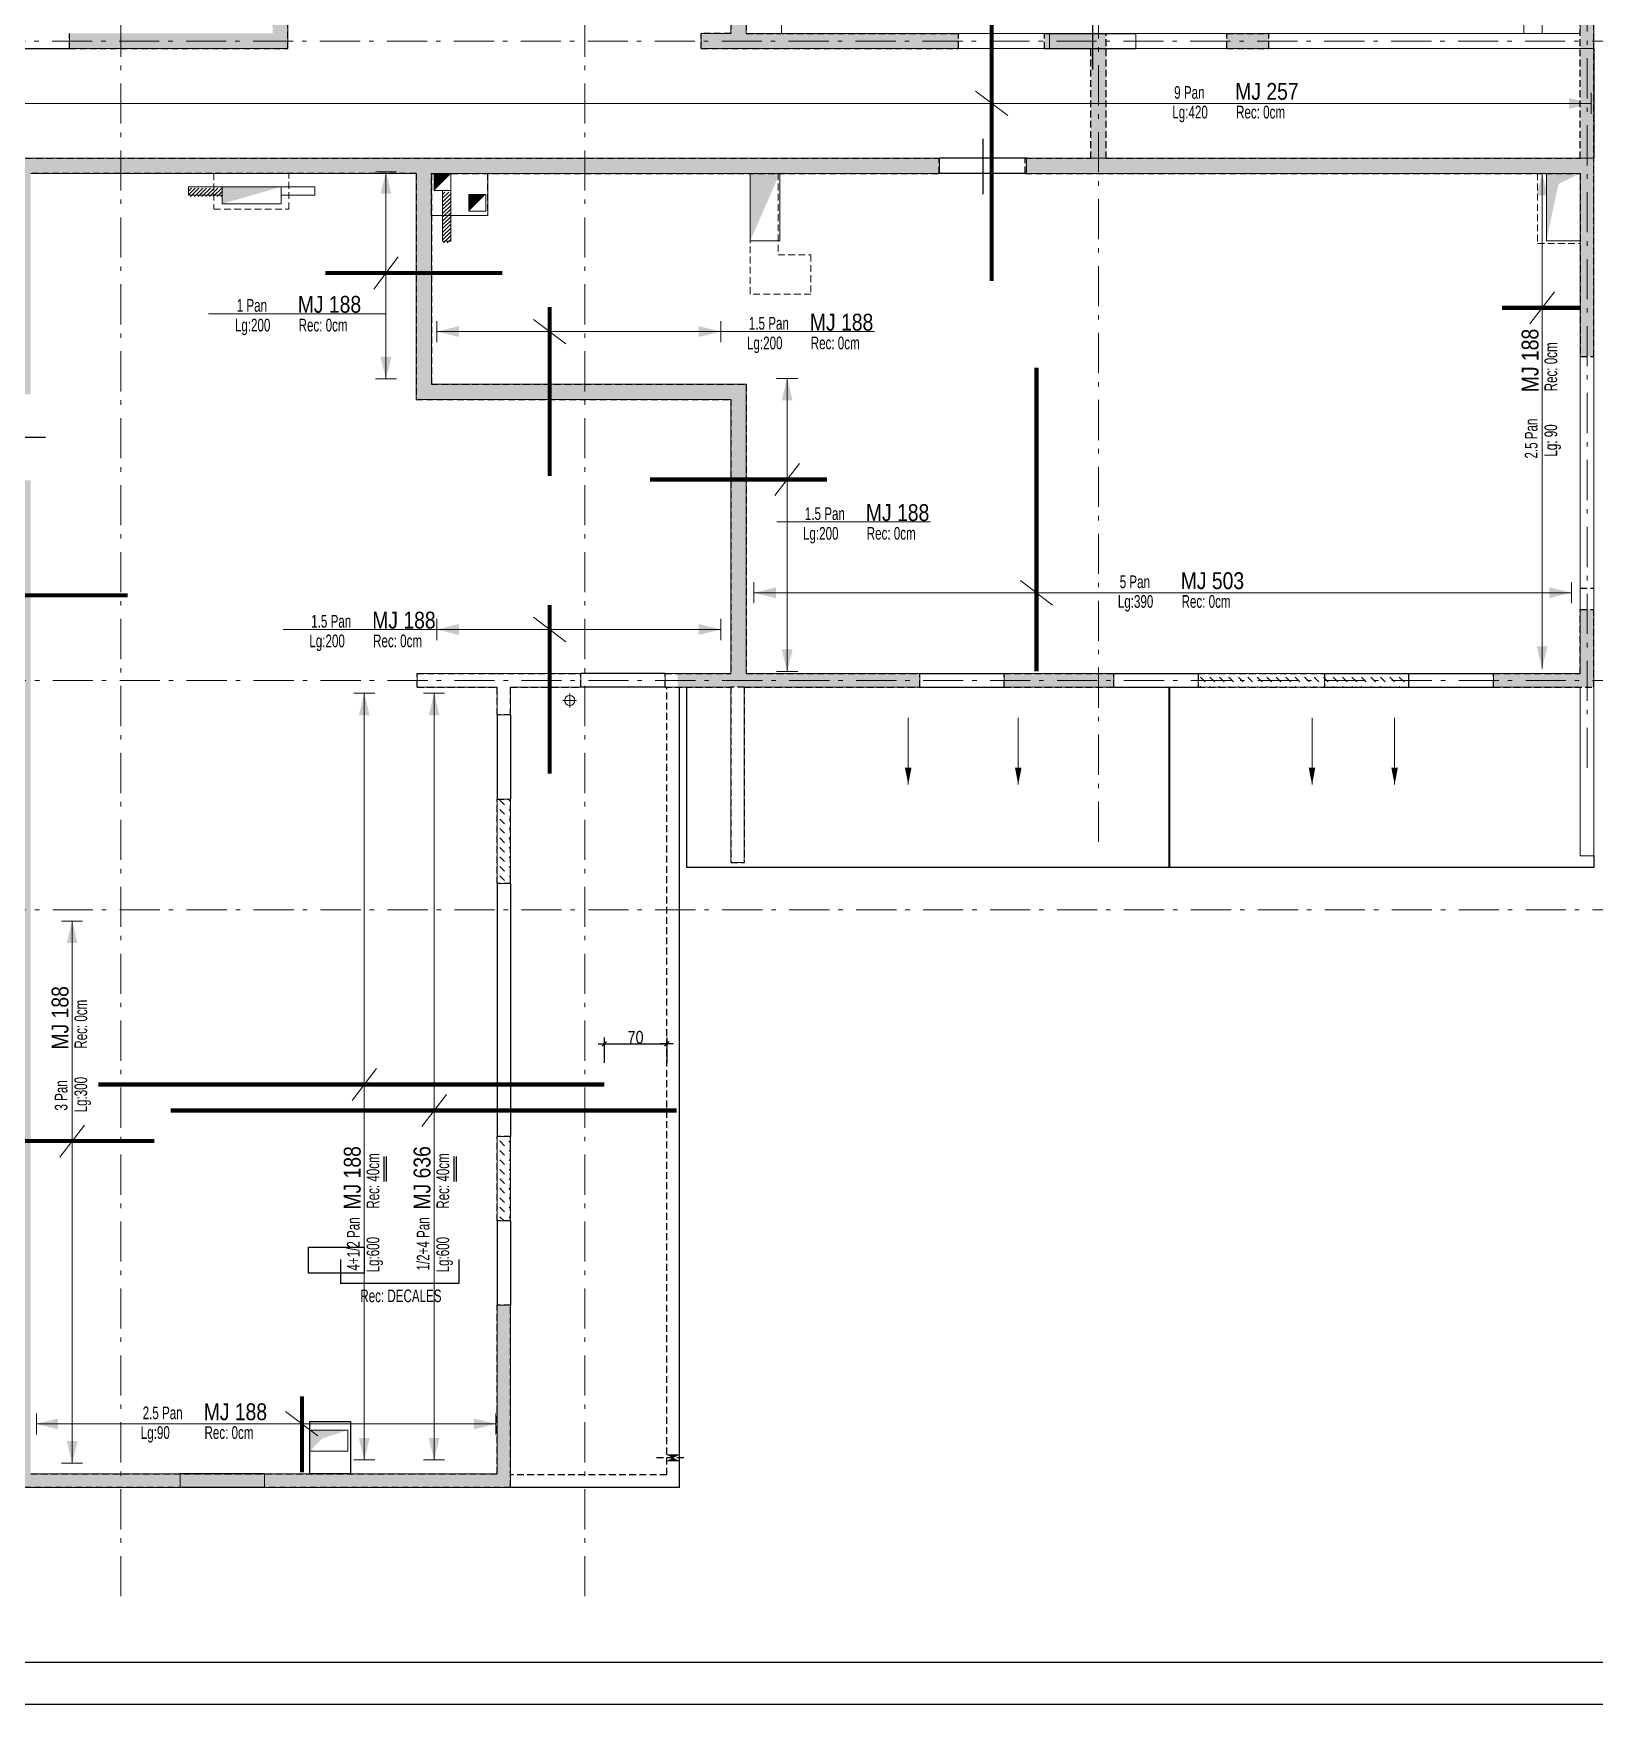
# Model space of a CAD drawing. Header units: centimetres. Extents: x 24964 to 31264, y 7749 to 11949.
# Drawn here: x 26623 to 28473, y 7749 to 9731 of the extents above; entities that cross this region are included whole.
import ezdxf

# ---------------------------------------------------------------- set-up
doc = ezdxf.new("R2010")
doc.units = ezdxf.units.CM
doc.header["$LTSCALE"] = 12.7
doc.header["$PDMODE"] = 1
doc.header["$PDSIZE"] = -2
for name, pattern in [('CACHE', [9.525, 6.35, -3.175]), ('CACHEX2', [19.05, 12.7, -6.35]), ('Style de ligne -6', [2.08328, 1.25, -0.41656, 0.13886, -0.27786])]:
    doc.linetypes.add(name, pattern=pattern)
doc.layers.get('0').update_dxf_attribs({"lineweight": 5})
for name, color, linetype in [('01_ARMA_INF', 50, 'Continuous'), ('01_cote_gen', 4, 'Continuous'), ('01_linteaux', 2, 'Continuous'), ('01_murs_sup', 2, 'CACHEX2'), ('01_texte', 230, 'Continuous'), ('AA_COTES', 2, 'Continuous'), ('prlm-GT', 242, 'Continuous')]:
    doc.layers.add(name, color=color, linetype=linetype)
for name, color, linetype, lineweight in [('01_murs_coup', 5, 'Continuous', 60), ('01_résv', 32, 'Continuous', 9), ('_GAZELEC-RESERVATION 2', 6, 'Continuous', 18), ('B Général', 7, 'Continuous', 5)]:
    doc.layers.add(name, color=color, linetype=linetype, lineweight=lineweight)
doc.styles.add('PATIO', font='ARIALN.TTF')
doc.styles.add('STYLE2', font='ARIALN.TTF')
doc.dimstyles.new('JB50', dxfattribs={"dimscale": 0.1, "dimtxt": 150, "dimasz": 15, "dimexe": 0.1, "dimexo": 0.1, "dimgap": 0.09, "dimtad": 1, "dimdec": 1, "dimdsep": 46, "dimtxsty": 'STYLE2', "dimblk1": 'BOND_G', "dimblk2": 'BOND_D', "dimsah": 1, "dimcen": 1.5, "dimdle": 0.01, "dimse1": 1, "dimse2": 1, "dimclrd": 4, "dimclre": 2, "dimclrt": 6, "dimazin": 2, "dimtfac": 2.333333, "dimtdec": 1, "dimtix": 1, "dimtmove": 2, "dimatfit": 3, "dimldrblk": 'BOND_G', "dimfxl": 1, "dimtolj": 1, "dimtzin": 0, "dimarcsym": 0})
pattern_1 = [(135, (22264.4976, 1463.59), (-11.22532, 9e-16), [7.9375, -7.9375])]

# ---------------------------------------------------------------- blocks, each defined once
blk = doc.blocks.new('BOND_G')
at = {"layer": 'AA_COTES', "color": 0}
for p, q in [((0, -5), (0, 15)), ((5, 0), (-5, 0)), ((1.8, 1.8), (-1.8, -1.8))]:
    blk.add_line(p, q, dxfattribs=at)
blk = doc.blocks.new('BOND_D')
at = {"layer": 'AA_COTES', "color": 0}
for p, q in [((5, 0), (-5, 0)), ((-1.8, -1.8), (1.8, 1.8)), ((0, 5), (0, -15))]:
    blk.add_line(p, q, dxfattribs=at)
blk = doc.blocks.new('*D3016')
at = {"color": 4, "lineweight": -2, "ltscale": 2, "transparency": 16777216}
blk.add_line((27301, 8532.8), (27372, 8532.8), dxfattribs=at)
at = {"layer": 'Defpoints', "color": 0, "ltscale": 2, "transparency": 16777216}
for p in [(27373.5, 8532.8), (27373.5, 8508.3), (27299.5, 8484.6)]:
    blk.add_point(p, dxfattribs=at)
at = {"color": 4, "lineweight": -2, "ltscale": 2, "transparency": 16777216, "xscale": 1.5, "yscale": 1.5, "zscale": 1.5, "rotation": 180}
blk.add_blockref('BOND_G', (27299.5, 8532.8), dxfattribs=at)
at = {"color": 4, "lineweight": -2, "ltscale": 2, "transparency": 16777216, "xscale": 1.5, "yscale": 1.5, "zscale": 1.5}
blk.add_blockref('BOND_D', (27373.5, 8532.8), dxfattribs=at)
at = {"color": 6, "ltscale": 2, "transparency": 16777216, "insert": (27336.5, 8540.5), "char_height": 15, "attachment_point": 5, "style": 'STYLE2'}
blk.add_mtext('\\A1;70', dxfattribs=at)

msp = doc.modelspace()

# ---------------------------------------------------------------- hatches: boundary and pattern name
at = {"layer": '01_linteaux'}
h = msp.add_hatch(dxfattribs=at)
h.set_pattern_fill('DASH', color=256, scale=2.5, angle=135)
h.set_pattern_definition(pattern_1)
h.paths.add_polyline_path([(26889.02, 10918.87), (26889.02, 10925.93), (26888.86, 10934.88, 0.0587084), (26600.93, 10890.72), (26605.81, 10875.47, -0.0191623), (26697.46, 10896.99), (26697.46, 10055.94), (26906.46, 10055.94), (26906.46, 9730.89), (26665.46, 9730.89), (26665.46, 9712.89), (26924.46, 9712.89), (26924.46, 9760.89), (27099.46, 9760.89), (27099.46, 9963.89), (27264.46, 9963.89), (27264.46, 9760.89), (27284.46, 9760.89), (27284.46, 9985.89), (27264.46, 9985.89), (27264.46, 9979.89), (26924.46, 9979.89), (26924.46, 10319.89), (27264.46, 10319.89), (27264.46, 10118.89), (27299.46, 10118.89), (27299.46, 10138.89), (27284.46, 10138.89), (27284.46, 10339.89), (26906.46, 10339.89), (26906.46, 10073.94), (26717.46, 10073.94), (26717.46, 10900.71, -0.0351438)])
h.paths.add_polyline_path([(26997.46, 9959.89), (26997.46, 9780.89), (26924.46, 9780.89), (26924.46, 9959.89)], flags=16)
h.paths.add_polyline_path([(27079.46, 9959.89), (27079.46, 9780.89), (27015.46, 9780.89), (27015.46, 9959.89)], flags=16)
h = msp.add_hatch(dxfattribs=at)
h.set_pattern_fill('DASH', color=256, scale=2.5, angle=135)
h.set_pattern_definition(pattern_1)
h.paths.add_polyline_path([(27578.46, 10339.89), (27465.46, 10339.89), (27465.46, 10574.87), (27449.46, 10574.87), (27449.46, 10138.89), (27401.46, 10138.89), (27401.46, 10118.89), (27449.46, 10118.89), (27449.46, 9730.89), (27414.46, 9730.89), (27414.46, 9712.89), (27719.46, 9712.89), (27719.46, 9730.89), (27467.46, 9730.89), (27467.46, 10323.89), (27578.46, 10323.89)])
h.paths.add_polyline_path([(27851.46, 10339.89), (27678.46, 10339.89), (27678.46, 10323.89), (27851.46, 10323.89)])
h.paths.add_polyline_path([(28126.46, 10339.89), (27951.46, 10339.89), (27951.46, 10323.89), (28126.46, 10323.89)])
h.paths.add_polyline_path([(28472.46, 10339.89), (28326.46, 10339.89), (28326.46, 10323.89), (28456.46, 10323.89), (28456.46, 10247.89), (28472.46, 10247.89)])
h.paths.add_polyline_path([(28087.46, 9730.89), (28037.46, 9730.89), (28037.46, 9712.89), (28087.46, 9712.89)], flags=17)
h.paths.add_polyline_path([(28472.46, 9947.89), (28456.46, 9947.89), (28456.46, 9582.89), (27894.46, 9582.89), (27894.46, 9730.89), (27821.46, 9730.89), (27821.46, 9712.89), (27876.46, 9712.89), (27876.46, 9582.89), (27798.46, 9582.89), (27798.46, 9564.89), (28456.46, 9564.89), (28456.46, 9347.89), (28472.46, 9347.89)])
h = msp.add_hatch(dxfattribs=at)
h.set_pattern_fill('DASH', color=256, scale=2.5, angle=135)
h.set_pattern_definition(pattern_1)
h.paths.add_polyline_path([(28472.46, 9047.89), (28456.46, 9047.89), (28456.46, 8971.89), (28353.46, 8971.89), (28353.46, 8955.89), (28472.46, 8955.89)])
h.paths.add_polyline_path([(27903.46, 8971.89), (27773.46, 8971.89), (27773.46, 8955.89), (27903.46, 8955.89)])
h.paths.add_polyline_path([(27673.46, 8971.89), (27467.46, 8971.89), (27467.46, 9314.89), (27094.46, 9314.89), (27094.46, 9564.89), (27696.46, 9564.89), (27696.46, 9582.89), (26601.46, 9582.89), (26601.46, 9302.89), (26619.46, 9302.89), (26619.46, 9564.89), (27076.46, 9564.89), (27076.46, 9296.89), (27449.46, 9296.89), (27449.46, 8971.89), (27386.46, 8971.89), (27386.46, 8955.89), (27449.46, 8955.89), (27449.46, 8955.89), (27465.46, 8955.89), (27465.46, 8955.89), (27673.46, 8955.89)])
h = msp.add_hatch(dxfattribs=at)
h.set_pattern_fill('DASH', color=256, scale=2.5, angle=135)
h.set_pattern_definition(pattern_1)
h.paths.add_polyline_path([(27188.46, 8222.89), (27172.46, 8222.89), (27172.46, 8022.9), (26619.46, 8022.9), (26619.46, 9200.89), (26601.46, 9200.89), (26601.46, 8658.98), (26471.46, 8658.98), (26471.46, 8695.89), (26453.46, 8695.89), (26453.46, 8640.98), (26601.46, 8640.98), (26601.46, 8282.9), (26408.46, 8282.64), (26408.46, 8266.64), (26601.46, 8266.9), (26601.46, 8006.9), (27188.46, 8006.9)])
h = msp.add_hatch(dxfattribs=at)
h.set_pattern_fill('DASH', color=256, scale=2.5, angle=135)
h.set_pattern_definition(pattern_1)
h.paths.add_polyline_path([(28253.46, 8971.89), (28003.46, 8971.89), (28003.46, 8955.89), (28253.46, 8955.89)])
h = msp.add_hatch(dxfattribs=at)
h.set_pattern_fill('DASH', color=256, scale=2.5, angle=135)
h.set_pattern_definition(pattern_1)
h.paths.add_polyline_path([(27188.46, 8822.89), (27172.46, 8822.89), (27172.46, 8722.89), (27188.46, 8722.89)])
h = msp.add_hatch(dxfattribs=at)
h.set_pattern_fill('DASH', color=256, scale=2.5, angle=135)
h.set_pattern_definition(pattern_1)
h.paths.add_polyline_path([(27188.46, 8422.89), (27172.46, 8422.89), (27172.46, 8322.89), (27188.46, 8322.89)])
at = {"layer": '01_résv'}
h = msp.add_hatch(dxfattribs=at)
h.set_pattern_fill('ANSI31', color=256)
h.set_pattern_definition([(45, (22264.6025, 5428.569), (-2.245064, 2.245064), [])])
h.paths.add_polyline_path([(26846.94, 9547.38), (26806.94, 9547.38), (26806.94, 9537.38), (26846.94, 9537.38)])
h.paths.add_polyline_path([(27107.8, 9542.59), (27107.8, 9482.59), (27117.8, 9482.59), (27117.8, 9542.59)])
h.paths.add_polyline_path([(25791.36, 8042.9), (25868.44, 8042.9), (25868.44, 8032.9), (25791.63, 8032.9)])
h.paths.add_polyline_path([(27479.64, 9819.96), (27479.64, 9849.96), (27489.64, 9849.96), (27489.64, 9819.96)])
h.paths.add_polyline_path([(26376.01, 8830.98), (26196.01, 8830.98), (26196.01, 8840.98), (26376.01, 8840.98)])
h.paths.add_polyline_path([(26112.52, 8769.96), (26112.52, 8799.96), (26102.52, 8799.96), (26102.52, 8769.96)])
edge = h.paths.add_edge_path()
edge.add_line((26896.57, 10003.04), (26896.57, 9933.04))
edge.add_line((26896.57, 9933.04), (26886.57, 9933.04))
edge.add_line((26886.57, 9933.04), (26886.57, 10003.03))
edge.add_line((26886.57, 10003.03), (26896.57, 10003.03))

# ---------------------------------------------------------------- linework, layer by layer
at = {"layer": '01_ARMA_INF', "linetype": 'CACHE', "lineweight": 0, "ltscale": 0.3, "const_width": 5, "flags": 128}
for points in [[(27758.66, 9857.24), (27758.66, 9437.24)], [(26968.73, 9446.79), (27178.73, 9446.79)], [(27234.71, 9406.31), (27234.71, 9206.31)], [(28363.64, 9405.39), (28456.41, 9405.39)], [(27811.79, 9334.41), (27811.79, 8974.41)], [(27353.63, 9201.87), (27563.63, 9201.87)], [(26334.56, 9064.58), (26734.56, 9064.58)], [(27234.71, 9053.05), (27234.71, 8853.05)], [(26699.46, 8484.59), (27299.46, 8484.59)], [(26785.26, 8453.67), (27385.26, 8453.67)], [(26476.06, 8417.56), (26766.06, 8417.56)], [(26941.13, 8114.9), (26941.13, 8024.9)]]:
    msp.add_lwpolyline(points, dxfattribs=at)
at = {"layer": '01_cote_gen'}
msp.add_line((30214.29, 7749.38), (24964.29, 7749.38), dxfattribs=at)
at = {"layer": '01_linteaux'}
for p, q in [((27878.46, 9688.13), (27878.46, 9753.81)), ((27827.46, 9730.89), (27929.46, 9730.89)), ((26563.46, 9712.89), (26665.46, 9712.89)), ((27827.46, 9712.89), (27929.46, 9712.89)), ((28472.46, 9712.89), (28472.46, 9582.89)), ((27748.46, 9540.13), (27748.46, 9605.81)), ((27800.06, 9582.89), (27696.86, 9582.89)), ((27800.06, 9564.89), (27696.86, 9564.89)), ((26636.82, 9251.89), (26583.91, 9251.89)), ((27371.46, 8971.89), (27271.46, 8971.89)), ((27673.46, 8971.89), (27773.46, 8971.89)), ((27903.46, 8971.89), (28003.46, 8971.89)), ((28153.46, 8971.89), (28353.46, 8971.89)), ((28253.46, 8955.89), (28253.46, 8971.89)), ((27371.46, 8955.89), (27271.46, 8955.89)), ((27388.46, 8006.9), (27388.46, 8955.89)), ((27397.46, 8741.89), (27397.46, 8955.89)), ((27673.46, 8955.89), (27773.46, 8955.89)), ((27903.46, 8955.89), (28003.46, 8955.89)), ((27968.96, 8741.89), (27968.96, 8955.89)), ((27969.96, 8741.89), (27969.96, 8955.89)), ((28153.46, 8955.89), (28353.46, 8955.89)), ((27172.46, 8922.89), (27172.46, 8822.89)), ((27188.46, 8922.89), (27188.46, 8822.89)), ((28456.46, 8741.89), (27397.46, 8741.89)), ((28472.46, 8741.89), (27969.96, 8741.89)), ((28472.46, 8755.89), (28472.46, 8741.89)), ((27172.46, 8722.89), (27172.46, 8422.89)), ((27188.46, 8722.89), (27188.46, 8422.89)), ((27172.46, 8322.89), (27172.46, 8222.89)), ((27188.46, 8322.89), (27188.46, 8222.89)), ((26896.46, 8022.9), (26796.46, 8022.9)), ((26896.46, 8006.9), (26796.46, 8006.9)), ((27388.46, 8006.9), (27188.46, 8006.9))]:
    msp.add_line(p, q, dxfattribs=at)
at = {"layer": '01_linteaux', "lineweight": 0}
for p, q in [((27250.31, 8939.89), (27266.62, 8939.89)), ((27258.46, 8948.04), (27258.46, 8931.73))]:
    msp.add_line(p, q, dxfattribs=at)
at = {"layer": '01_linteaux', "linetype": 'CACHEX2', "ltscale": 0.05}
for p, q in [((27373.46, 8021.9), (27373.46, 8955.89)), ((27393.7, 8041.9), (27360.16, 8041.9)), ((27373.46, 8021.9), (27188.46, 8021.9))]:
    msp.add_line(p, q, dxfattribs=at)
at = {"layer": '01_linteaux', "color": 230, "lineweight": 0}
for p, q in [((27659.77, 8840.41), (27659.77, 8919.27)), ((27790.2, 8840.41), (27790.2, 8919.27)), ((28138.5, 8840.41), (28138.5, 8919.27)), ((28236.42, 8840.41), (28236.42, 8919.27))]:
    msp.add_line(p, q, dxfattribs=at)
at = {"layer": '01_linteaux', "lineweight": 0}
msp.add_circle((27258.46, 8939.89), 6, dxfattribs=at)
at = {"layer": '01_linteaux', "color": 230, "lineweight": 0}
for points in [[(27659.77, 8840.41), (27655.87, 8860.32), (27659.77, 8860.32)], [(27659.77, 8840.41), (27663.67, 8860.32), (27659.77, 8860.32)], [(27790.2, 8840.41), (27786.3, 8860.32), (27790.2, 8860.32)], [(27790.2, 8840.41), (27794.1, 8860.32), (27790.2, 8860.32)], [(28138.5, 8840.41), (28134.6, 8860.32), (28138.5, 8860.32)], [(28138.5, 8840.41), (28142.4, 8860.32), (28138.5, 8860.32)], [(28236.42, 8840.41), (28232.52, 8860.32), (28236.42, 8860.32)], [(28236.42, 8840.41), (28240.32, 8860.32), (28236.42, 8860.32)]]:
    msp.add_solid(points, dxfattribs=at)
at = {"layer": '01_murs_coup', "linetype": 'Continuous', "lineweight": 18}
for p, q in [((27467.46, 10523.87), (27467.46, 9730.89)), ((28472.46, 9712.89), (28472.46, 10539.89)), ((28456.46, 9730.89), (28456.46, 10323.89)), ((27449.46, 10118.89), (27449.46, 9730.89)), ((26924.46, 9712.89), (26924.46, 9760.89)), ((26665.46, 9712.89), (26665.46, 9730.89)), ((27414.46, 9712.89), (27414.46, 9730.89)), ((27449.46, 9730.89), (27414.46, 9730.89)), ((27467.46, 9730.89), (27827.46, 9730.89)), ((27827.46, 9712.89), (27827.46, 9730.89)), ((27929.46, 9730.89), (28456.46, 9730.89)), ((27929.46, 9712.89), (27929.46, 9730.89)), ((26665.46, 9712.89), (26924.46, 9712.89)), ((27414.46, 9712.89), (27827.46, 9712.89)), ((27929.46, 9712.89), (28472.46, 9712.89)), ((26601.46, 9582.89), (27696.86, 9582.89)), ((27696.86, 9564.89), (27696.86, 9582.89)), ((27800.06, 9582.89), (28472.46, 9582.89)), ((27800.06, 9564.89), (27800.06, 9582.89)), ((28472.46, 8755.89), (28472.46, 9582.89)), ((27076.46, 9564.89), (26619.46, 9564.89)), ((27076.46, 9564.89), (27076.46, 9296.89)), ((27094.46, 9564.89), (27094.46, 9314.89)), ((27094.46, 9564.89), (27696.86, 9564.89)), ((27094.46, 9564.89), (27696.86, 9564.89)), ((27800.06, 9564.89), (28456.46, 9564.89)), ((27800.06, 9564.89), (28456.46, 9564.89)), ((28456.46, 8971.89), (28456.46, 9564.89)), ((27094.46, 9314.89), (27467.46, 9314.89)), ((27467.46, 9314.89), (27467.46, 8971.89)), ((27076.46, 9296.89), (27449.46, 9296.89)), ((27449.46, 9296.89), (27449.46, 8971.89)), ((27077.44, 8971.89), (27172.46, 8971.89)), ((27077.44, 8955.89), (27077.44, 8971.89)), ((27172.46, 8971.89), (27271.46, 8971.89)), ((27271.46, 8955.89), (27271.46, 8971.89)), ((27371.46, 8971.89), (27449.46, 8971.89)), ((27371.46, 8955.89), (27371.46, 8971.89)), ((27467.46, 8971.89), (27673.46, 8971.89)), ((27673.46, 8955.89), (27673.46, 8971.89)), ((27773.46, 8971.89), (27903.46, 8971.89)), ((27773.46, 8955.89), (27773.46, 8971.89)), ((27903.46, 8955.89), (27903.46, 8971.89)), ((28003.46, 8971.89), (28153.46, 8971.89)), ((28003.46, 8955.89), (28003.46, 8971.89)), ((28153.46, 8955.89), (28153.46, 8971.89)), ((28353.46, 8971.89), (28456.46, 8971.89)), ((28353.46, 8955.89), (28353.46, 8971.89)), ((27077.44, 8955.89), (27172.46, 8955.89)), ((27172.46, 8922.89), (27172.46, 8955.89)), ((27188.46, 8922.89), (27188.46, 8955.89)), ((27188.46, 8955.89), (27271.46, 8955.89)), ((27371.46, 8955.89), (27449.46, 8955.89)), ((27449.46, 8955.89), (27449.46, 8747.87)), ((27465.46, 8955.89), (27673.46, 8955.89)), ((27465.46, 8955.89), (27465.46, 8747.87)), ((27773.46, 8955.89), (27903.46, 8955.89)), ((28003.46, 8955.89), (28153.46, 8955.89)), ((28353.46, 8955.89), (28456.46, 8955.89)), ((28456.46, 8755.89), (28456.46, 8955.89)), ((27188.46, 8922.89), (27172.46, 8922.89)), ((27172.46, 8722.89), (27172.46, 8822.89)), ((27172.46, 8722.89), (27172.46, 8822.89)), ((27188.46, 8822.89), (27172.46, 8822.89)), ((27188.46, 8722.89), (27188.46, 8822.89)), ((27188.46, 8722.89), (27188.46, 8822.89)), ((27449.46, 8747.87), (27465.46, 8747.87)), ((28472.46, 8755.89), (28456.46, 8755.89)), ((27188.46, 8722.89), (27172.46, 8722.89)), ((27172.46, 8322.89), (27172.46, 8422.89)), ((27188.46, 8422.89), (27172.46, 8422.89)), ((27188.46, 8322.89), (27188.46, 8422.89)), ((27188.46, 8322.89), (27172.46, 8322.89)), ((27172.46, 8022.9), (27172.46, 8222.89)), ((27188.46, 8222.89), (27172.46, 8222.89)), ((27188.46, 8006.9), (27188.46, 8222.89)), ((26601.46, 8006.9), (26796.46, 8006.9)), ((26619.46, 8022.9), (26796.46, 8022.9)), ((26796.46, 8006.9), (26796.46, 8022.9)), ((26896.46, 8022.9), (27172.46, 8022.9)), ((26896.46, 8006.9), (26896.46, 8022.9)), ((27188.46, 8006.9), (26896.46, 8006.9))]:
    msp.add_line(p, q, dxfattribs=at)
at = {"layer": '01_murs_sup', "ltscale": 0.05}
for p, q in [((27467.46, 10323.89), (27467.46, 9730.89)), ((27449.46, 10118.89), (27449.46, 9730.89)), ((28456.46, 9582.89), (28456.46, 9947.89)), ((28472.46, 9347.89), (28472.46, 9947.89)), ((26924.46, 9712.89), (26924.46, 9760.89)), ((26665.46, 9712.89), (26665.46, 9730.89)), ((27414.46, 9712.89), (27414.46, 9730.89)), ((27449.46, 9730.89), (27414.46, 9730.89)), ((27467.46, 9730.89), (27719.46, 9730.89)), ((27719.46, 9712.89), (27719.46, 9730.89)), ((27821.46, 9712.89), (27821.46, 9730.89)), ((27821.46, 9730.89), (27894.46, 9730.89)), ((27894.46, 9582.89), (27894.46, 9730.89)), ((28037.46, 9712.89), (28037.46, 9730.89)), ((28037.46, 9730.89), (28087.46, 9730.89)), ((28087.46, 9712.89), (28087.46, 9730.89)), ((26665.46, 9712.89), (26924.46, 9712.89)), ((27414.46, 9712.89), (27719.46, 9712.89)), ((27821.46, 9712.89), (27876.46, 9712.89)), ((27876.46, 9582.89), (27876.46, 9712.89)), ((28037.46, 9712.89), (28087.46, 9712.89)), ((26601.46, 9582.89), (27696.46, 9582.89)), ((27696.46, 9564.89), (27696.46, 9582.89)), ((27798.46, 9582.89), (27876.46, 9582.89)), ((27798.46, 9564.89), (27798.46, 9582.89)), ((27894.46, 9582.89), (28456.46, 9582.89)), ((27076.46, 9564.89), (26619.46, 9564.89)), ((27076.46, 9564.89), (27076.46, 9296.89)), ((27094.46, 9564.89), (27094.46, 9314.89)), ((27094.46, 9564.89), (27696.46, 9564.89)), ((27094.46, 9564.89), (27696.46, 9564.89)), ((27798.46, 9564.89), (28456.46, 9564.89)), ((27798.46, 9564.89), (28456.46, 9564.89)), ((28456.46, 9564.89), (28456.46, 9347.89)), ((28456.46, 9347.89), (28472.46, 9347.89)), ((27094.46, 9314.89), (27467.46, 9314.89)), ((27467.46, 9314.89), (27467.46, 8971.89)), ((27076.46, 9296.89), (27449.46, 9296.89)), ((27449.46, 9296.89), (27449.46, 8971.89)), ((28456.46, 9073), (28472.46, 9073)), ((28456.46, 8971.89), (28456.46, 9047.89)), ((28456.46, 9047.89), (28472.46, 9047.89)), ((28472.46, 8955.89), (28472.46, 9047.89)), ((27077.44, 8971.89), (27172.46, 8971.89)), ((27077.44, 8955.89), (27077.44, 8971.89)), ((27172.46, 8971.89), (27271.46, 8971.89)), ((27271.46, 8955.89), (27271.46, 8971.89)), ((27371.46, 8971.89), (27449.46, 8971.89)), ((27371.46, 8955.89), (27371.46, 8971.89)), ((27467.46, 8971.89), (27673.46, 8971.89)), ((27673.46, 8955.89), (27673.46, 8971.89)), ((27773.46, 8971.89), (27903.46, 8971.89)), ((27773.46, 8955.89), (27773.46, 8971.89)), ((27903.46, 8955.89), (27903.46, 8971.89)), ((28003.46, 8971.89), (28153.46, 8971.89)), ((28003.46, 8971.89), (28003.46, 8955.89)), ((28153.46, 8971.89), (28153.46, 8955.89)), ((28353.46, 8971.89), (28456.46, 8971.89)), ((28353.46, 8955.89), (28353.46, 8971.89)), ((27077.44, 8955.89), (27172.46, 8955.89)), ((27172.46, 8922.89), (27172.46, 8955.89)), ((27188.46, 8922.89), (27188.46, 8955.89)), ((27188.46, 8955.89), (27271.46, 8955.89)), ((27371.46, 8955.89), (27449.46, 8955.89)), ((27449.46, 8955.89), (27449.46, 8747.87)), ((27465.46, 8955.89), (27449.46, 8955.89)), ((27465.46, 8955.89), (27673.46, 8955.89)), ((27465.46, 8955.89), (27465.46, 8747.87)), ((27773.46, 8955.89), (27903.46, 8955.89)), ((28003.46, 8955.89), (28153.46, 8955.89)), ((28353.46, 8955.89), (28472.46, 8955.89)), ((27188.46, 8922.89), (27172.46, 8922.89)), ((27172.46, 8722.89), (27172.46, 8822.89)), ((27172.46, 8722.89), (27172.46, 8822.89)), ((27172.46, 8822.89), (27188.46, 8822.89)), ((27188.46, 8722.89), (27188.46, 8822.89)), ((27188.46, 8722.89), (27188.46, 8822.89)), ((27449.46, 8747.87), (27465.46, 8747.87)), ((27188.46, 8722.89), (27172.46, 8722.89)), ((27172.46, 8322.89), (27172.46, 8422.89)), ((27188.46, 8422.89), (27172.46, 8422.89)), ((27188.46, 8322.89), (27188.46, 8422.89)), ((27188.46, 8322.89), (27172.46, 8322.89)), ((27172.46, 8022.9), (27172.46, 8222.89)), ((27188.46, 8222.89), (27172.46, 8222.89)), ((27188.46, 8006.9), (27188.46, 8222.89)), ((27188.46, 8006.9), (26601.46, 8006.9)), ((26619.46, 8022.9), (27172.46, 8022.9))]:
    msp.add_line(p, q, dxfattribs=at)
at = {"layer": '01_résv'}
for p, q in [((27509.45, 9730.89), (27509.45, 9821.89)), ((28389.46, 9730.89), (28389.46, 9787.89)), ((27097.69, 9544.52), (27097.69, 9564.52)), ((27097.69, 9564.52), (27117.69, 9564.52)), ((27117.69, 9564.52), (27117.69, 9544.52)), ((27161.46, 9564.89), (27161.46, 9514.89)), ((27472.46, 9484.89), (27472.46, 9564.89)), ((27472.46, 9564.89), (27507.46, 9564.89)), ((27507.46, 9564.89), (27507.46, 9484.89)), ((28416.37, 9484.89), (28416.37, 9564.89)), ((28416.37, 9564.89), (28456.39, 9564.89)), ((28456.39, 9561.63), (28456.37, 9481.63)), ((26806.43, 9548.91), (26956.43, 9548.91)), ((26806.43, 9538.91), (26806.43, 9548.91)), ((26846.43, 9538.91), (26806.43, 9538.91)), ((26846.43, 9528.91), (26846.43, 9548.91)), ((26916.43, 9548.91), (26916.43, 9528.91)), ((26956.43, 9538.91), (26916.43, 9538.91)), ((26956.43, 9548.91), (26956.43, 9538.91)), ((27117.69, 9544.52), (27097.69, 9544.52)), ((27107.69, 9544.52), (27107.69, 9484.52)), ((27117.69, 9484.52), (27117.69, 9544.52)), ((27138.93, 9540.02), (27158.93, 9540.02)), ((27138.93, 9520.02), (27138.93, 9540.02)), ((27158.93, 9540.02), (27158.93, 9520.02)), ((26916.43, 9528.91), (26846.43, 9528.91)), ((27161.46, 9514.89), (27094.49, 9514.89)), ((27158.93, 9520.02), (27138.93, 9520.02)), ((27107.69, 9484.52), (27117.69, 9484.52)), ((27507.46, 9484.89), (27472.46, 9484.89)), ((28456.37, 9484.89), (28416.37, 9484.89)), ((26950.44, 8049.83), (26950.46, 8074.9)), ((26950.46, 8074.9), (26995.46, 8074.9)), ((26995.46, 8074.9), (26995.56, 8050)), ((26995.56, 8050), (26950.44, 8049.83)), ((27388.46, 8045.4), (27373.46, 8045.4)), ((27388.46, 8038.4), (27373.46, 8038.4))]:
    msp.add_line(p, q, dxfattribs=at)
at = {"layer": '01_résv', "linetype": 'CACHEX2', "ltscale": 0.05}
for points in [[(26836.54, 9522.49), (26925.54, 9522.49), (26925.54, 9564.89), (26836.54, 9564.89)], [(27094.21, 9564.89), (27161.19, 9564.89), (27161.19, 9514.89), (27094.21, 9514.89)], [(27472.46, 9564.89), (27505.45, 9564.89), (27505.45, 9468.39), (27544.46, 9468.39), (27544.46, 9421.89), (27472.46, 9421.89)], [(28405.89, 9481.63), (28456.39, 9481.63), (28456.39, 9564.89), (28405.89, 9564.89)]]:
    msp.add_lwpolyline(points, close=True, dxfattribs=at)
at = {"layer": '01_résv'}
for points in [[(27097.69, 9544.52), (27097.69, 9564.52), (27117.69, 9564.52)], [(27472.46, 9484.89), (27472.46, 9564.89), (27507.46, 9564.89)], [(28416.37, 9484.89), (28416.37, 9564.89), (28430.62, 9552.32)], [(28416.37, 9564.89), (28456.39, 9564.88), (28430.62, 9552.32)], [(26846.43, 9528.91), (26846.43, 9548.91), (26916.24, 9548.91)], [(27138.93, 9520.02), (27138.93, 9540.02), (27158.93, 9540.02)], [(26950.56, 8049.83), (26950.46, 8074.9), (26964.57, 8064.62)], [(26950.46, 8074.9), (26995.46, 8074.9), (26964.57, 8064.62)], [(27373.46, 8045.4), (27388.46, 8045.4), (27388.46, 8038.4), (27373.46, 8038.4)]]:
    msp.add_solid(points, dxfattribs=at)
at = {"layer": '01_texte', "linetype": 'Continuous', "lineweight": 0}
for p, q in [((28411.32, 9730.81), (28411.32, 10313.66)), ((27739.62, 9662.39), (27777.69, 9633.38)), ((28469.42, 9660.37), (28469.42, 9635.41)), ((26484.21, 9647.89), (28469.42, 9647.89)), ((27028.1, 9566.83), (27053.06, 9566.83)), ((27040.58, 9321.41), (27040.58, 9566.83)), ((28398.8, 9564.89), (28423.76, 9564.89)), ((28411.28, 8978.13), (28411.28, 9564.89)), ((28411.32, 8978.05), (28411.32, 9564.81)), ((27026.07, 9427.76), (27055.08, 9465.83)), ((28396.78, 9386.35), (28425.78, 9424.42)), ((26830.33, 9398.59), (27040.58, 9398.59)), ((27101.01, 9389.86), (27101.01, 9364.9)), ((27101.01, 9377.38), (27437.48, 9377.38)), ((27215.68, 9391.88), (27253.75, 9362.87)), ((27437.48, 9389.86), (27437.48, 9364.9)), ((27437.48, 9377.38), (27619.85, 9377.38)), ((27028.1, 9321.41), (27053.06, 9321.41)), ((27503.77, 9321.9), (27528.73, 9321.9)), ((27516.25, 8974.43), (27516.25, 9321.9)), ((27501.74, 9182.83), (27530.75, 9220.9)), ((27503.87, 9151.65), (27686.24, 9151.65)), ((27476.86, 9080.14), (27476.86, 9055.18)), ((27792.76, 9082.16), (27830.83, 9053.15)), ((28445.95, 9080.14), (28445.95, 9055.18)), ((27476.86, 9067.66), (28445.95, 9067.66)), ((27101.01, 9036.6), (27101.01, 9011.64)), ((27215.68, 9038.62), (27253.75, 9009.61)), ((27437.48, 9036.6), (27437.48, 9011.64)), ((26918.64, 9024.12), (27101.01, 9024.12)), ((27101.01, 9024.12), (27437.48, 9024.12)), ((27503.77, 8974.43), (27528.73, 8974.43)), ((27002.46, 8948.53), (27027.42, 8948.53)), ((27014.94, 8039.47), (27014.94, 8948.53)), ((27085.24, 8948.53), (27110.2, 8948.53)), ((27097.72, 8039.47), (27097.72, 8948.53)), ((26656.06, 8678.33), (26681.02, 8678.33)), ((26668.54, 8035.69), (26668.54, 8678.33)), ((27000.43, 8465.56), (27029.44, 8503.63)), ((27083.21, 8434.64), (27112.22, 8472.71)), ((26654.04, 8398.52), (26683.05, 8436.59)), ((26626.25, 8094.69), (26626.25, 8069.73)), ((26921.69, 8097.02), (26959.76, 8068.01)), ((27171.02, 8094.69), (27171.02, 8069.73)), ((26625.91, 8082.21), (27171.02, 8082.21)), ((26656.06, 8035.69), (26681.02, 8035.69)), ((27002.46, 8039.47), (27027.42, 8039.47)), ((27085.24, 8039.47), (27110.2, 8039.47))]:
    msp.add_line(p, q, dxfattribs=at)
at = {"layer": '01_texte', "ltscale": 5}
for p, q in [((27038.21, 8399.22), (27038.21, 8369.42)), ((27040.89, 8399.22), (27040.89, 8369.42)), ((27120.99, 8399.22), (27120.99, 8369.42)), ((27123.67, 8399.22), (27123.67, 8369.42)), ((26986.55, 8276.95), (26986.55, 8248.59)), ((27126.97, 8276.95), (27126.97, 8248.59)), ((27126.97, 8248.59), (26986.55, 8248.59))]:
    msp.add_line(p, q, dxfattribs=at)
at = {"layer": '01_texte'}
msp.add_line((30214.29, 7799.38), (25014.29, 7799.38), dxfattribs=at)
at = {"layer": '01_texte', "linetype": 'Continuous', "lineweight": 0}
for points in [[(28469.42, 9647.89), (28443.32, 9654.35), (28443.32, 9647.89)], [(28469.42, 9647.89), (28443.32, 9641.43), (28443.32, 9647.89)], [(27040.58, 9566.83), (27034.12, 9540.74), (27040.58, 9540.74)], [(27040.58, 9566.83), (27047.04, 9540.74), (27040.58, 9540.74)], [(28411.28, 9564.89), (28404.82, 9538.79), (28411.28, 9538.79)], [(28411.28, 9564.89), (28417.74, 9538.79), (28411.28, 9538.79)], [(27101.01, 9377.38), (27127.1, 9383.84), (27127.1, 9377.38)], [(27101.01, 9377.38), (27127.1, 9370.92), (27127.1, 9377.38)], [(27437.48, 9377.38), (27411.38, 9383.84), (27411.38, 9377.38)], [(27437.48, 9377.38), (27411.38, 9370.92), (27411.38, 9377.38)], [(27040.58, 9321.41), (27034.12, 9347.51), (27040.58, 9347.51)], [(27040.58, 9321.41), (27047.04, 9347.51), (27040.58, 9347.51)], [(27516.25, 9321.9), (27509.79, 9295.81), (27516.25, 9295.81)], [(27516.25, 9321.9), (27522.71, 9295.81), (27516.25, 9295.81)], [(27476.86, 9067.66), (27502.95, 9074.12), (27502.95, 9067.66)], [(27476.86, 9067.66), (27502.95, 9061.2), (27502.95, 9067.66)], [(28445.95, 9067.66), (28419.85, 9074.12), (28419.85, 9067.66)], [(28445.95, 9067.66), (28419.85, 9061.2), (28419.85, 9067.66)], [(27101.01, 9024.12), (27127.1, 9030.58), (27127.1, 9024.12)], [(27101.01, 9024.12), (27127.1, 9017.66), (27127.1, 9024.12)], [(27437.48, 9024.12), (27411.38, 9030.58), (27411.38, 9024.12)], [(27437.48, 9024.12), (27411.38, 9017.66), (27411.38, 9024.12)], [(27516.25, 8974.43), (27509.79, 9000.53), (27516.25, 9000.53)], [(27516.25, 8974.43), (27522.71, 9000.53), (27516.25, 9000.53)], [(28411.28, 8978.13), (28404.82, 9004.22), (28411.28, 9004.22)], [(28411.28, 8978.13), (28417.74, 9004.22), (28411.28, 9004.22)], [(27014.94, 8948.53), (27008.48, 8922.44), (27014.94, 8922.44)], [(27014.94, 8948.53), (27021.4, 8922.44), (27014.94, 8922.44)], [(27097.72, 8948.53), (27091.26, 8922.44), (27097.72, 8922.44)], [(27097.72, 8948.53), (27104.18, 8922.44), (27097.72, 8922.44)], [(26668.54, 8678.33), (26662.08, 8652.23), (26668.54, 8652.23)], [(26668.54, 8678.33), (26675, 8652.23), (26668.54, 8652.23)], [(26625.91, 8082.21), (26652, 8088.67), (26652, 8082.21)], [(27171.02, 8082.21), (27144.92, 8088.67), (27144.92, 8082.21)], [(26625.91, 8082.21), (26652, 8075.75), (26652, 8082.21)], [(27014.94, 8039.47), (27008.48, 8065.57), (27014.94, 8065.57)], [(27014.94, 8039.47), (27021.4, 8065.57), (27014.94, 8065.57)], [(27097.72, 8039.47), (27091.26, 8065.57), (27097.72, 8065.57)], [(27097.72, 8039.47), (27104.18, 8065.57), (27097.72, 8065.57)], [(27171.02, 8082.21), (27144.92, 8075.75), (27144.92, 8082.21)], [(26668.54, 8035.69), (26662.08, 8061.79), (26668.54, 8061.79)], [(26668.54, 8035.69), (26675, 8061.79), (26668.54, 8061.79)]]:
    msp.add_solid(points, dxfattribs=at)
at = {"layer": '_GAZELEC-RESERVATION 2'}
for p, q in [((26924.46, 9760.89), (26924.46, 9712.89)), ((26924.46, 9712.89), (26851.2, 9712.89))]:
    msp.add_line(p, q, dxfattribs=at)
at = {"layer": 'B Général', "color": 1, "linetype": 'Style de ligne -6', "lineweight": 13, "ltscale": 3, "true_color": 0xff0000}
for p, q in [((26726.4, 7877.73), (26726.4, 11075.09)), ((27276.42, 7877.73), (27276.42, 11075.09)), ((27885.53, 8772.51), (27885.51, 11075.09)), ((28464.54, 8860.06), (28464.51, 11075.09)), ((26726.4, 7877.73), (26726.4, 10939.75)), ((30026.17, 9721.81), (25262.8, 9721.81)), ((30026.87, 8963.81), (25147.01, 8963.81)), ((30026.87, 8691.81), (25147.01, 8691.81))]:
    msp.add_line(p, q, dxfattribs=at)
at = {"layer": 'B Général', "color": 7, "linetype": 'Continuous', "lineweight": 18}
for p, q in [((27414.46, 9730.89), (27449.46, 9730.89)), ((27188.46, 8922.89), (27188.46, 8955.89))]:
    msp.add_line(p, q, dxfattribs=at)
at = {"layer": 'B Général', "color": 7, "linetype": 'Continuous', "lineweight": 5}
msp.add_line((26896.46, 8022.9), (26941.46, 8022.9), dxfattribs=at)
at = {"layer": 'prlm-GT'}
for points in [[(26948.94, 8291.73), (27014.94, 8291.73), (27014.94, 8260.73), (26948.94, 8260.73)], [(26950.46, 8084.9), (26998.46, 8084.9), (26998.46, 8022.9), (26950.46, 8022.9)]]:
    msp.add_lwpolyline(points, close=True, dxfattribs=at)

# ---------------------------------------------------------------- texts
at = {"layer": '01_texte', "ltscale": 5, "style": 'PATIO'}
for s, p in [('MJ 257', (28047.45, 9652.22)), ('MJ 188', (26936.07, 9399.69)), ('MJ 188', (27543.22, 9378.48)), ('MJ 188', (27609.61, 9152.75)), ('MJ 503', (27982.84, 9071.99)), ('MJ 188', (27024.38, 9025.22)), ('MJ 188', (26824.52, 8086.54))]:
    msp.add_text(s, height=20, dxfattribs=at).set_placement(p)
at = {"layer": '01_texte', "ltscale": 5, "style": 'PATIO', "width": 0.8}
for s, p in [('9 Pan', (27975.11, 9653.42)), ('Lg:420', (27972.91, 9630.09)), ('Rec: 0cm', (28048.45, 9630.09)), ('1 Pan', (26863.73, 9400.89)), ('Lg:200', (26861.53, 9377.56)), ('Rec: 0cm', (26937.07, 9377.56)), ('1.5 Pan', (27470.88, 9379.68)), ('Lg:200', (27468.67, 9356.35)), ('Rec: 0cm', (27544.21, 9356.35)), ('1.5 Pan', (27537.27, 9153.96)), ('Lg:200', (27535.07, 9130.62)), ('Rec: 0cm', (27610.61, 9130.62)), ('5 Pan', (27910.51, 9073.19)), ('Lg:390', (27908.3, 9049.86)), ('Rec: 0cm', (27983.84, 9049.86)), ('1.5 Pan', (26952.04, 9026.42)), ('Lg:200', (26949.84, 9003.09)), ('Rec: 0cm', (27025.38, 9003.09)), ('Rec: DECALES', (27010.25, 8226.53)), ('2.5 Pan', (26752.18, 8087.75)), ('Lg:90', (26749.98, 8064.41)), ('Rec: 0cm', (26825.52, 8064.41))]:
    msp.add_text(s, height=15, dxfattribs=at).set_placement(p)
at = {"layer": '01_texte', "ltscale": 5, "style": 'PATIO'}
for s, p in [('MJ 188', (28406.95, 9305.57)), ('MJ 188', (28407, 9305.49)), ('MJ 188', (26664.21, 8526.07)), ('MJ 188', (27010.61, 8336.36)), ('MJ 636', (27093.39, 8336.36))]:
    msp.add_text(s, height=20, rotation=90, dxfattribs=at).set_placement(p)
at = {"layer": '01_texte', "ltscale": 5, "style": 'PATIO', "width": 0.8}
for s, p in [('Rec: 0cm', (28429.08, 9306.57)), ('Rec: 0cm', (28429.13, 9306.49)), ('2.5 Pan', (28405.79, 9226.8)), ('Lg: 90', (28429.08, 9229.17)), ('Lg: 90', (28429.13, 9229.09)), ('Rec: 0cm', (26686.34, 8527.07)), ('3 Pan', (26663.01, 8453.74)), ('Lg:300 ', (26686.34, 8451.53)), ('Rec: 40cm', (27032.74, 8337.35)), ('Rec: 40cm', (27115.52, 8337.35)), ('4+1/2 Pan', (27009.4, 8264.02)), ('1/2+4 Pan', (27092.18, 8264.02)), ('Lg:600', (27032.74, 8261.82)), ('Lg:600', (27115.52, 8261.82))]:
    msp.add_text(s, height=15, rotation=90, dxfattribs=at).set_placement(p)

# ---------------------------------------------------------------- dimensions: what is measured, and where the dimension line sits
at = {"ltscale": 2}
dim = msp.add_linear_dim(base=(27373.46, 8532.8), p1=(27299.46, 8484.59), p2=(27373.46, 8508.26), text='70', dimstyle='JB50', dxfattribs=at)
dim.commit()
dim.dimension.update_dxf_attribs({"geometry": '*D3016', "text_midpoint": (27336.46, 8540.47)})

doc.saveas('drawing.dxf')
